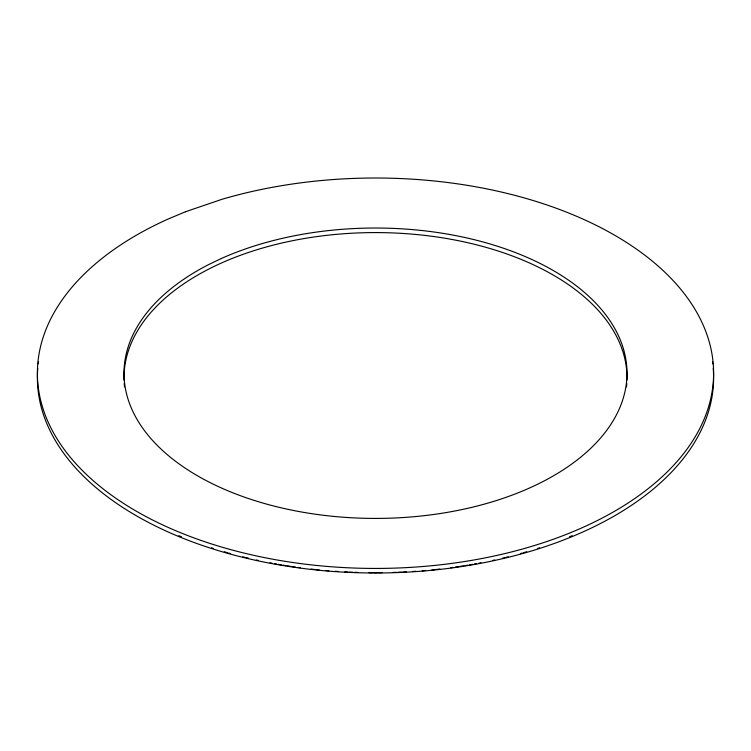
<?xml version="1.0" encoding="UTF-8"?>
<svg xmlns="http://www.w3.org/2000/svg" width="751" height="751" viewBox="0 0 751 751"><rect width="100%" height="100%" fill="white"/><g stroke="black" fill="none" stroke-linecap="round" stroke-linejoin="round"><path stroke-width="1.13" d="M569.465 536.796L572.187 535.67M537.613 548.427L539.565 547.798M523.738 552.633L526.742 551.769M520.387 553.581L522.396 553.018M506.108 557.317L508.164 556.81M502.663 558.153L504.728 557.655M492.59 560.443L494.684 559.983M478.856 563.222L480.978 562.809M474.228 564.067L476.359 563.682M469.582 564.874L472.801 564.32M464.916 565.644L468.145 565.118M460.232 566.376L463.47 565.878M455.528 567.071L458.786 566.601M450.816 567.718L452.984 567.427M436.566 569.436L439.861 569.08M431.787 569.934L435.092 569.596M422.193 570.798L425.517 570.516M412.571 571.502L415.904 571.276M402.911 572.046L406.253 571.877M398.068 572.253L401.419 572.112M393.224 572.422L396.575 572.309M378.673 572.684L382.024 572.656M373.82 572.694L377.18 572.694M368.976 572.656L372.327 572.684M354.425 572.309L357.776 572.422M349.581 572.112L352.932 572.253M344.747 571.877L348.089 572.046M335.096 571.276L338.429 571.502M325.483 570.516L328.807 570.798M315.908 569.596L319.213 569.934M311.139 569.08L314.434 569.436M298.016 567.427L300.184 567.718M292.214 566.601L295.472 567.071M287.53 565.878L290.768 566.376M282.855 565.118L286.084 565.644M278.199 564.32L281.418 564.874M274.641 563.682L276.772 564.067M270.022 562.809L272.144 563.222M256.316 559.983L258.41 560.443M246.272 557.655L248.337 558.153M242.836 556.81L244.892 557.317M228.604 553.018L230.613 553.581M224.258 551.769L227.262 552.633M211.435 547.798L213.387 548.427M178.813 535.67L181.535 536.796M626.794 383.479A251.491 145.196 0 0 1 626.494 386.896M124.506 386.896A251.491 145.196 0 0 1 124.206 383.479M124.037 380.062A251.491 145.196 0 0 1 375.5 232.585A251.491 145.196 0 0 1 626.963 380.062M713.215 368.309A338.119 195.213 0 0 1 375.5 572.994A338.119 195.213 0 0 1 37.785 368.309M38.245 363.86A338.119 195.213 0 0 1 38.545 361.635M712.455 361.635A338.119 195.213 0 0 1 712.755 363.86M221.357 258.494L209.182 264.305A251.491 145.196 0 0 0 290.308 509.835A251.491 145.196 0 0 0 623.893 350.501A251.491 145.196 0 0 0 221.357 258.494M185.45 211.763L168.262 218.973A338.119 195.213 0 0 0 228.342 548.972A338.119 195.213 0 0 0 713.6 371.172A338.119 195.213 0 0 0 221.996 199.287L185.45 211.763"/></g></svg>
